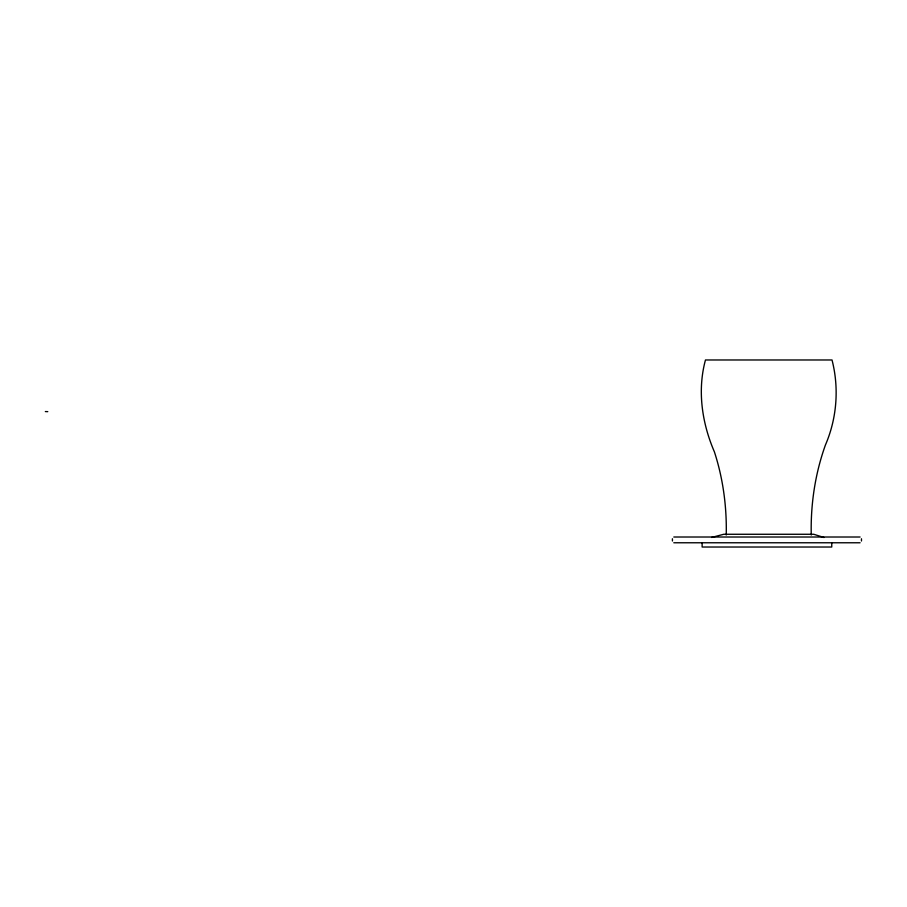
<?xml version="1.0" encoding="UTF-8"?>
<svg xmlns="http://www.w3.org/2000/svg" width="907" height="907" viewBox="0 0 907 907"><rect width="100%" height="100%" fill="white"/><g stroke="black" fill="none" stroke-linecap="round" stroke-linejoin="round"><path stroke-width="1.36" d="M672.416 538.769L672.416 541.003M861.469 541.003L861.469 538.769M711.587 537.454L723.741 534.268L813.749 534.268L824.032 537.511M673.799 537.012L860.085 537.012M673.799 542.771L860.085 542.771M45.35 411.563L47.776 411.653M831.753 542.771L831.753 547.023L702.131 547.023L702.131 542.771M811.255 535.017C810.529 504.485 815.098 473.783 825.427 444.997C836.912 418.399 839.258 388.026 832.014 359.977L705.465 359.977C697.154 390.543 701.984 423.104 714.387 451.833C723.106 478.624 726.881 506.888 726.235 535.017"/></g></svg>
